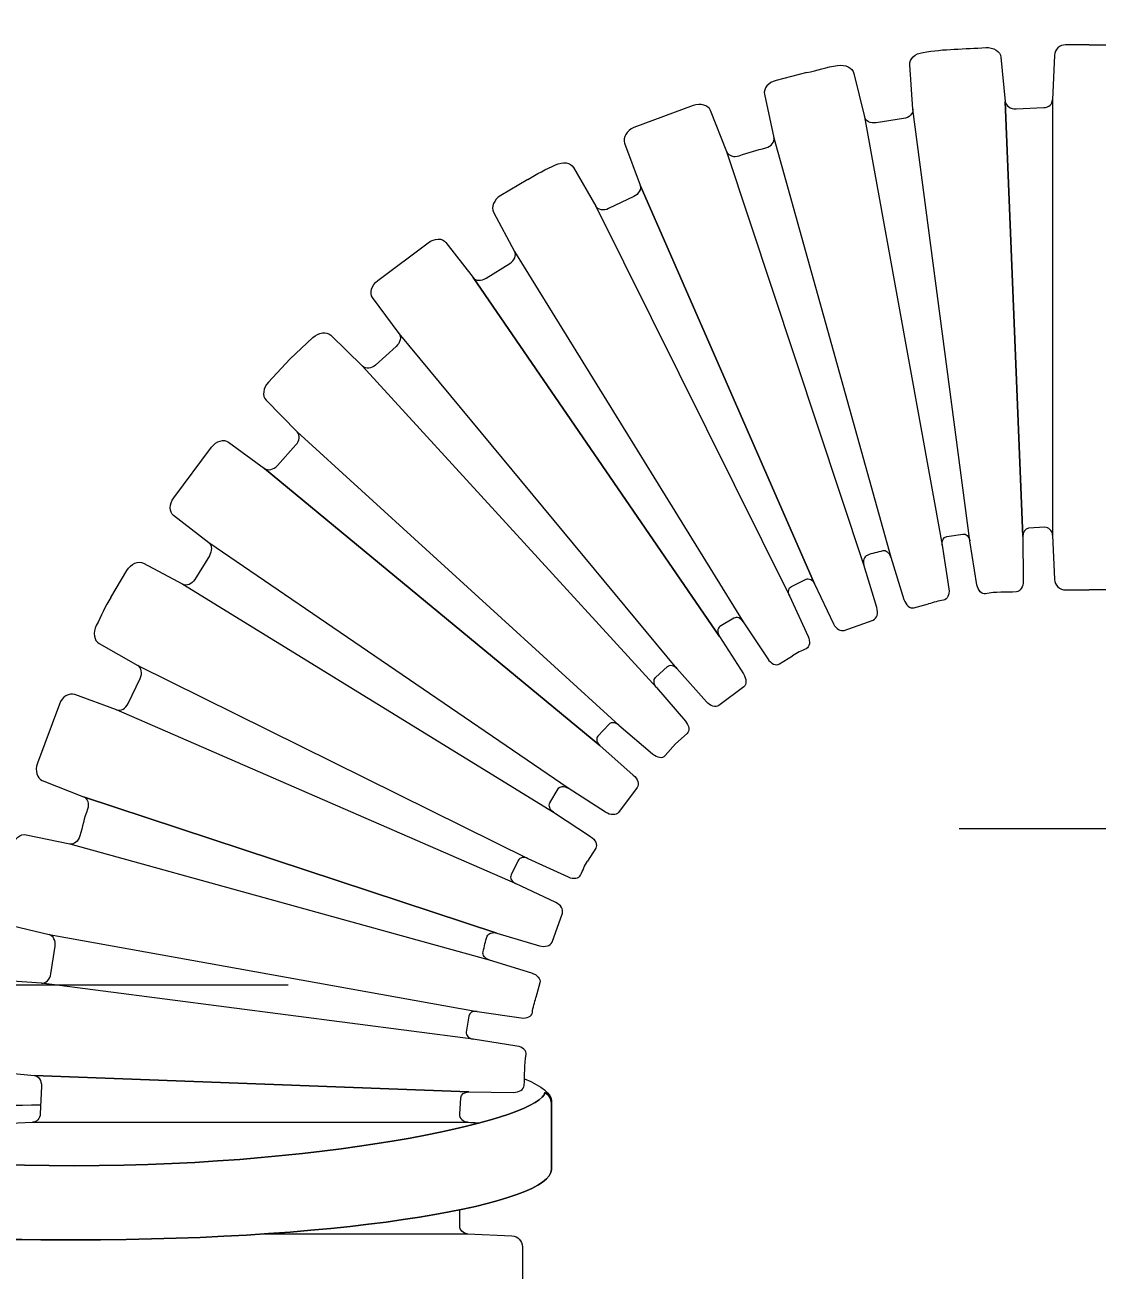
# Model space of a CAD drawing. Header units: millimetres. Extents: x -352922 to 707789, y -273589 to 355472.
# Drawn here: x 520464 to 523595, y -158282 to -154647 of the extents above; entities that cross this region are included whole.
import ezdxf
from ezdxf import colors
from ezdxf.entities.mleader import LeaderData, LeaderLine
from ezdxf.math import Vec2, Vec3

# ---------------------------------------------------------------- set-up
doc = ezdxf.new("R2010")
doc.units = ezdxf.units.MM
doc.header["$LTSCALE"] = 0.5
doc.layers.get('0').update_dxf_attribs({"lineweight": 18})
doc.layers.get('Defpoints').update_dxf_attribs({"color": 4, "lineweight": 140})
doc.styles.add('BDG_T_R', font='GOST Common.ttf')
doc.styles.add('ISOCPEUR', font='isocpeui.ttf', dxfattribs={"height": 250})
doc.dimstyles.new('BDG_D_1-1', dxfattribs={"dimtxt": 2.5, "dimasz": 2, "dimexe": 1, "dimexo": 0.5, "dimgap": 0.5, "dimtad": 1, "dimdec": 4, "dimdsep": 46, "dimtxsty": 'BDG_T_R', "dimblk": 'ARCHTICK', "dimcen": 0, "dimclrd": 256, "dimclre": 256, "dimclrt": 256, "dimadec": 4, "dimazin": 2, "dimtfac": 1, "dimtdec": 4, "dimtofl": 0, "dimtmove": 1, "dimatfit": 3, "dimfxl": 1, "dimtolj": 1, "dimtzin": 0, "dimlwd": -1, "dimlwe": -1, "dimarcsym": 0})

# ---------------------------------------------------------------- blocks, each defined once
blk = doc.blocks.new('_ArchTick')
at = {"color": 0, "linetype": 'ByBlock', "const_width": 0.15}
blk.add_lwpolyline([(-0.5, -0.5), (0.5, 0.5)], dxfattribs=at)
blk = doc.blocks.new('*D1003')
at = {"transparency": 16777216}
for p, q in [((528780.7, -154647.3), (530707.2, -154647.3)), ((530706.2, -154647.3), (530706.2, -168836.2)), ((519236.7, -168836.2), (530707.2, -168836.2))]:
    blk.add_line(p, q, dxfattribs=at)
at = {"layer": 'Defpoints', "color": 0, "transparency": 16777216}
for p in [(528780.2, -154647.3), (519236.2, -168836.2), (530706.2, -168836.2)]:
    blk.add_point(p, dxfattribs=at)
at = {"transparency": 16777216, "xscale": 200, "yscale": 200, "zscale": 200}
for p, rotation in [((530706.2, -154647.3), 90), ((530706.2, -168836.2), 270)]:
    blk.add_blockref('_ArchTick', p, dxfattribs=dict(at, rotation=rotation))
at = {"transparency": 16777216, "insert": (530531.1, -162041.8), "char_height": 250, "attachment_point": 5, "rotation": 90, "style": 'ISOCPEUR'}
blk.add_mtext('\\A1;Не более 1000 мм', dxfattribs=at)
blk = doc.blocks.new('_Dot')
at = {"color": 0, "linetype": 'ByBlock', "lineweight": -2}
blk.add_line((-0.5, 0), (-1, 0), dxfattribs=at)
at = {"color": 0, "linetype": 'ByBlock', "const_width": 0.5}
blk.add_lwpolyline([(-0.25, 0, 1), (0.25, 0, 1)], format="xyb", close=True, dxfattribs=at)

msp = doc.modelspace()

# ---------------------------------------------------------------- linework, layer by layer
at = {"transparency": 33554687}
for points, knots in [([(523244.13361, -156281.18549), (523244.13361, -156281.18549), (523223.36829, -156153.23033), (523223.36829, -156153.23033), (523057.12952, -154893.60869), (523057.12952, -154893.60869), (523047.70934, -154763.92237), (523047.70934, -154763.92237), (523046.47987, -154746.90791), (523063.63429, -154730.82792), (523086.61092, -154727.54216), (523147.23384, -154717.06907), (523208.53285, -154718.07246), (523269.55195, -154713.46464), (523292.66639, -154712.26317), (523312.23238, -154724.74733), (523313.91617, -154741.70151), (523313.91617, -154741.70151), (523326.73408, -154870.91843), (523326.73408, -154870.91843), (523377.88083, -156140.43181), (523377.88083, -156140.43181), (523379.23518, -156270.23008), (523379.23518, -156270.23008), (523379.41389, -156287.26177), (523370.61598, -156301.17996), (523359.24717, -156301.71826), (523329.2533, -156304.56477), (523298.3185, -156300.96895), (523268.93399, -156307.84191), (523257.78049, -156309.76686), (523246.85954, -156297.97602), (523244.13576, -156281.18549)], [0, 0, 0, 0, 0.0833333333, 0.0833333333, 0.1666666667, 0.1666666667, 0.25, 0.25, 0.25, 0.3333333333, 0.3333333333, 0.3333333333, 0.4166666667, 0.4166666667, 0.4166666667, 0.5, 0.5, 0.5, 0.5833333333, 0.5833333333, 0.6666666667, 0.6666666667, 0.75, 0.75, 0.75, 0.8333333333, 0.8333333333, 0.8333333333, 0.9166666667, 0.9166666667, 0.9166666667, 1, 1, 1, 1]), ([(523571.22389, -154705.50647), (523571.22389, -154705.50647), (523502.66219, -154705.50647), (523502.66219, -154705.50647), (523485.39795, -154705.50647), (523471.1977, -154718.92081), (523470.44408, -154735.93528), (523470.44408, -154735.93528), (523464.70369, -154865.6259), (523464.70369, -154865.6259), (523464.70369, -156136.1685), (523464.70369, -156136.1685), (523470.44408, -156265.85912), (523470.44408, -156265.85912), (523471.1977, -156282.87789), (523485.39795, -156296.28792), (523502.66003, -156296.28792), (523502.66003, -156296.28792), (523502.66219, -156296.28792), (523502.66219, -156296.28792), (523571.22389, -156296.28792), (523571.22389, -156296.28792)], [0, 0, 0, 0, 0.125, 0.125, 0.125, 0.25, 0.25, 0.25, 0.375, 0.375, 0.5, 0.5, 0.625, 0.625, 0.625, 0.75, 0.75, 0.75, 0.875, 0.875, 1, 1, 1, 1]), ([(523571.22389, -154705.50647), (523571.22389, -154705.50647), (523639.7856, -154705.50647), (523639.7856, -154705.50647), (523657.04983, -154705.50647), (523671.25009, -154718.92081), (523672.0037, -154735.93528), (523672.0037, -154735.93528), (523677.74409, -154865.6259), (523677.74409, -154865.6259), (523677.74409, -156136.1685), (523677.74409, -156136.1685), (523672.0037, -156265.85912), (523672.0037, -156265.85912), (523671.25009, -156282.87789), (523657.04768, -156296.28792), (523639.78775, -156296.28792), (523639.78775, -156296.28792), (523639.7856, -156296.28792), (523639.7856, -156296.28792), (523571.22389, -156296.28792), (523571.22389, -156296.28792)], [0, 0, 0, 0, 0.125, 0.125, 0.125, 0.25, 0.25, 0.25, 0.375, 0.375, 0.5, 0.5, 0.625, 0.625, 0.625, 0.75, 0.75, 0.75, 0.875, 0.875, 1, 1, 1, 1]), ([(522746.81039, -154786.66431), (522776.73104, -154779.79996), (522806.20814, -154770.54987), (522836.54005, -154765.9722), (522859.44133, -154762.20413), (522880.70833, -154772.38008), (522884.73909, -154788.9596), (522884.73909, -154788.9596), (522915.45643, -154915.35585), (522915.45643, -154915.35585), (523142.57435, -156165.43459), (523142.57435, -156165.43459), (523161.9444, -156293.56199), (523161.9444, -156293.56199), (523164.48731, -156310.37406), (523157.67463, -156324.83054), (523146.44577, -156326.27317), (523146.44577, -156326.27317), (523146.44362, -156326.27317), (523146.44362, -156326.27317), (523131.43377, -156327.81055), (523117.41869, -156333.75334), (523102.83086, -156337.09508)], [0, 0, 0, 0, 0.125, 0.125, 0.125, 0.25, 0.25, 0.25, 0.375, 0.375, 0.5, 0.5, 0.625, 0.625, 0.625, 0.75, 0.75, 0.75, 0.875, 0.875, 0.875, 1, 1, 1, 1]), ([(522746.81039, -154786.66431), (522746.81039, -154786.66431), (522657.44892, -154809.36749), (522657.44892, -154809.36749), (522634.92876, -154815.18109), (522620.01796, -154832.96209), (522623.61593, -154849.6019), (522623.61593, -154849.6019), (522651.05181, -154976.46754), (522651.05181, -154976.46754), (522992.26268, -156200.33771), (522992.26268, -156200.33771), (523030.81545, -156324.34392), (523030.81545, -156324.34392), (523035.87328, -156340.61769), (523048.46941, -156351.31902), (523059.38606, -156348.5371), (523059.38606, -156348.5371), (523059.38821, -156348.5371), (523059.38821, -156348.5371), (523102.83086, -156337.09508), (523102.83086, -156337.09508)], [0, 0, 0, 0, 0.125, 0.125, 0.125, 0.25, 0.25, 0.25, 0.375, 0.375, 0.5, 0.5, 0.625, 0.625, 0.625, 0.75, 0.75, 0.75, 0.875, 0.875, 1, 1, 1, 1]), ([(522825.42962, -156395.42916), (522825.42962, -156395.42916), (522769.95497, -156278.36912), (522769.95497, -156278.36912), (522260.13898, -155114.59434), (522260.13898, -155114.59434), (522215.00607, -154992.55183), (522215.00607, -154992.55183), (522209.23769, -154976.87664), (522220.68402, -154955.36633), (522242.39243, -154947.08518), (522242.39243, -154947.08518), (522415.28454, -154883.0064), (522415.28454, -154883.0064), (522437.15444, -154875.08699), (522459.40115, -154881.37429), (522465.70998, -154897.18297), (522465.70998, -154897.18297), (522513.77552, -155017.69241), (522513.77552, -155017.69241), (522914.18389, -156223.49306), (522914.18389, -156223.49306), (522951.47275, -156347.94713), (522951.47275, -156347.94713), (522956.36478, -156364.27258), (522951.94214, -156380.32242), (522941.38723, -156384.27136), (522941.38723, -156384.27136), (522941.38723, -156384.27566), (522941.38723, -156384.27566), (522856.73908, -156414.4547), (522856.73908, -156414.4547), (522846.05928, -156418.11511), (522832.84519, -156411.13018), (522825.42962, -156395.42916)], [0, 0, 0, 0, 0.0769230769, 0.0769230769, 0.1538461538, 0.1538461538, 0.2307692308, 0.2307692308, 0.2307692308, 0.3076923077, 0.3076923077, 0.3076923077, 0.3846153846, 0.3846153846, 0.3846153846, 0.4615384615, 0.4615384615, 0.4615384615, 0.5384615385, 0.5384615385, 0.6153846154, 0.6153846154, 0.6923076923, 0.6923076923, 0.6923076923, 0.7692307692, 0.7692307692, 0.7692307692, 0.8461538462, 0.8461538462, 0.9230769231, 0.9230769231, 0.9230769231, 1, 1, 1, 1]), ([(523142.57435, -156165.43459), (523142.57435, -156165.43459), (522915.45643, -154915.35585), (522915.45643, -154915.35585), (522918.46873, -154927.79695), (522933.55825, -154935.58287), (522949.70498, -154933.05503), (522949.70498, -154933.05503), (523029.9068, -154920.74742), (523029.9068, -154920.74742), (523046.06861, -154918.31433), (523058.06615, -154906.36846), (523057.12737, -154893.60869), (523057.12737, -154893.60869), (523223.36614, -156153.23033), (523223.36614, -156153.23033), (523223.36829, -156153.23033), (523223.36829, -156153.23033), (523221.31416, -156140.63851), (523212.2514, -156131.9095), (523202.81399, -156133.38228), (523202.81399, -156133.38228), (523156.10281, -156140.44472), (523156.10281, -156140.44472), (523146.65032, -156141.82707), (523140.67739, -156152.82554), (523142.57435, -156165.43459)], [0, 0, 0, 0, 0.1111111111, 0.1111111111, 0.1111111111, 0.2222222222, 0.2222222222, 0.2222222222, 0.3333333333, 0.3333333333, 0.3333333333, 0.4444444444, 0.4444444444, 0.4444444444, 0.5555555556, 0.5555555556, 0.6666666667, 0.6666666667, 0.6666666667, 0.7777777778, 0.7777777778, 0.7777777778, 0.8888888889, 0.8888888889, 0.8888888889, 1, 1, 1, 1]), ([(523464.70369, -156136.1685), (523464.70369, -156136.1685), (523464.70369, -154865.6259), (523464.70369, -154865.6259), (523463.40317, -154878.53209), (523455.13709, -154888.12237), (523438.88486, -154888.77263), (523438.88486, -154888.77263), (523358.07368, -154892.28232), (523358.07368, -154892.28232), (523341.79345, -154893.03594), (523327.98077, -154883.63513), (523326.73193, -154870.91843), (523326.73193, -154870.91843), (523377.87867, -156140.43181), (523377.87867, -156140.43181), (523377.87652, -156140.43611), (523377.87652, -156140.43611), (523377.75379, -156127.65911), (523385.22103, -156117.18602), (523394.80271, -156116.63481), (523394.80271, -156116.63481), (523442.20937, -156113.66772), (523442.20937, -156113.66772), (523442.20722, -156113.66772), (523442.20722, -156113.66772), (523451.81904, -156113.03038), (523464.88456, -156123.55084), (523464.70369, -156136.1685)], [0, 0, 0, 0, 0.1, 0.1, 0.1, 0.2, 0.2, 0.2, 0.3, 0.3, 0.3, 0.4, 0.4, 0.4, 0.5, 0.5, 0.6, 0.6, 0.6, 0.7, 0.7, 0.7, 0.8, 0.8, 0.9, 0.9, 0.9, 1, 1, 1, 1]), ([(522992.26268, -156200.33771), (522992.26268, -156200.33771), (522651.05181, -154976.46754), (522651.05181, -154976.46754), (522653.76267, -154988.9517), (522643.42523, -155002.04737), (522627.61009, -155006.22455), (522601.54148, -155013.4894), (522574.95611, -155019.04031), (522549.74877, -155029.05692), (522549.74877, -155029.05692), (522549.74877, -155029.06123), (522549.74877, -155029.06123), (522534.34274, -155034.55185), (522518.49099, -155029.55646), (522513.77121, -155017.69241), (522513.77121, -155017.69241), (522914.18389, -156223.49306), (522914.18389, -156223.49306), (522914.18174, -156223.49736), (522914.18174, -156223.49736), (522910.52133, -156211.24574), (522914.67913, -156198.92953), (522923.589, -156195.51888), (522937.9895, -156188.96459), (522953.7379, -156186.72097), (522968.89847, -156182.62131), (522968.89847, -156182.62131), (522968.89632, -156182.62131), (522968.89632, -156182.62131), (522978.15932, -156180.34754), (522988.46015, -156188.13776), (522992.26268, -156200.33771)], [0, 0, 0, 0, 0.0909090909, 0.0909090909, 0.0909090909, 0.1818181818, 0.1818181818, 0.1818181818, 0.2727272727, 0.2727272727, 0.2727272727, 0.3636363636, 0.3636363636, 0.3636363636, 0.4545454545, 0.4545454545, 0.4545454545, 0.5454545455, 0.5454545455, 0.6363636364, 0.6363636364, 0.6363636364, 0.7272727273, 0.7272727273, 0.7272727273, 0.8181818182, 0.8181818182, 0.8181818182, 0.9090909091, 0.9090909091, 0.9090909091, 1, 1, 1, 1]), ([(521932.23048, -155098.3464), (521958.10961, -155081.82717), (521986.20221, -155069.26118), (522013.6467, -155055.51956), (522034.50245, -155045.27901), (522057.67933, -155048.93082), (522066.15857, -155063.72319), (522066.15857, -155063.72319), (522130.77995, -155176.50701), (522130.77995, -155176.50701), (522696.56798, -156314.12491), (522696.56798, -156314.12491), (522750.84976, -156431.88688), (522750.84976, -156431.88688), (522757.9725, -156447.33814), (522755.56093, -156463.31477), (522745.30962, -156468.05608), (522731.807, -156474.57592), (522717.55722, -156479.70911), (522705.30991, -156488.64914)], [0, 0, 0, 0, 0.1428571429, 0.1428571429, 0.1428571429, 0.2857142857, 0.2857142857, 0.2857142857, 0.4285714286, 0.4285714286, 0.5714285714, 0.5714285714, 0.7142857143, 0.7142857143, 0.7142857143, 0.8571428571, 0.8571428571, 0.8571428571, 1, 1, 1, 1]), ([(521932.23048, -155098.3464), (521932.23048, -155098.3464), (521853.29904, -155145.64756), (521853.29904, -155145.64756), (521833.42945, -155157.65372), (521824.16645, -155179.01331), (521832.2495, -155194.0124), (521832.2495, -155194.0124), (521893.89087, -155308.32067), (521893.89087, -155308.32067), (522561.57622, -156389.28397), (522561.57622, -156389.28397), (522633.02535, -156497.63653), (522633.02535, -156497.63653), (522642.39816, -156511.85186), (522657.40801, -156518.46213), (522667.04566, -156512.54518), (522667.04566, -156512.54518), (522667.04782, -156512.54087), (522667.04782, -156512.54087), (522705.30991, -156488.64914), (522705.30991, -156488.64914)], [0, 0, 0, 0, 0.125, 0.125, 0.125, 0.25, 0.25, 0.25, 0.375, 0.375, 0.5, 0.5, 0.625, 0.625, 0.625, 0.75, 0.75, 0.75, 0.875, 0.875, 1, 1, 1, 1]), ([(522696.56798, -156314.12491), (522696.56798, -156314.12491), (522130.77995, -155176.50701), (522130.77995, -155176.50701), (522137.13184, -155187.61313), (522153.72859, -155190.73956), (522168.45853, -155183.63405), (522168.45853, -155183.63405), (522241.68403, -155148.5802), (522241.68403, -155148.5802), (522256.45057, -155141.56513), (522264.58961, -155126.60049), (522260.13682, -155114.59434), (522260.13682, -155114.59434), (522769.95497, -156278.36912), (522769.95497, -156278.36912), (522764.48804, -156266.85389), (522753.43143, -156261.13934), (522744.87037, -156265.35958), (522744.87037, -156265.35958), (522702.43325, -156286.02154), (522702.43325, -156286.02154), (522702.43541, -156286.02154), (522702.43541, -156286.02154), (522693.83559, -156290.15565), (522691.23454, -156302.53216), (522696.56798, -156314.12491)], [0, 0, 0, 0, 0.1111111111, 0.1111111111, 0.1111111111, 0.2222222222, 0.2222222222, 0.2222222222, 0.3333333333, 0.3333333333, 0.3333333333, 0.4444444444, 0.4444444444, 0.4444444444, 0.5555555556, 0.5555555556, 0.5555555556, 0.6666666667, 0.6666666667, 0.6666666667, 0.7777777778, 0.7777777778, 0.8888888889, 0.8888888889, 0.8888888889, 1, 1, 1, 1]), ([(522453.81578, -156622.58584), (522453.81578, -156622.58584), (522368.1621, -156525.4729), (522368.1621, -156525.4729), (521556.50406, -155547.97873), (521556.50406, -155547.97873), (521479.34469, -155443.14448), (521479.34469, -155443.14448), (521469.1106, -155429.25213), (521475.78763, -155407.45329), (521494.19305, -155393.36716), (521494.19305, -155393.36716), (521494.1909, -155393.36716), (521494.1909, -155393.36716), (521641.30509, -155283.05089), (521641.30509, -155283.05089), (521659.96028, -155269.27912), (521682.94553, -155269.0638), (521693.38416, -155282.49968), (521693.38416, -155282.49968), (521772.93788, -155384.91375), (521772.93788, -155384.91375), (521772.93573, -155384.91375), (521772.93573, -155384.91375), (522492.09725, -156432.33475), (522492.09725, -156432.33475), (522562.45687, -156541.62179), (522562.45687, -156541.62179), (522571.68973, -156555.95769), (522571.92873, -156572.75253), (522562.93488, -156579.65564), (522562.93488, -156579.65564), (522562.93272, -156579.65995), (522562.93272, -156579.65995), (522490.41346, -156633.58), (522490.41346, -156633.58), (522481.2409, -156640.25487), (522464.94129, -156635.18627), (522453.81794, -156622.58584)], [0, 0, 0, 0, 0.0666666667, 0.0666666667, 0.1333333333, 0.1333333333, 0.2, 0.2, 0.2, 0.2666666667, 0.2666666667, 0.2666666667, 0.3333333333, 0.3333333333, 0.4, 0.4, 0.4, 0.4666666667, 0.4666666667, 0.4666666667, 0.5333333333, 0.5333333333, 0.6, 0.6, 0.6666666667, 0.6666666667, 0.7333333333, 0.7333333333, 0.7333333333, 0.8, 0.8, 0.8, 0.8666666667, 0.8666666667, 0.9333333333, 0.9333333333, 0.9333333333, 1, 1, 1, 1]), ([(522561.57622, -156389.28397), (522561.57622, -156389.28397), (521893.89087, -155308.32067), (521893.89087, -155308.32067), (521899.96501, -155319.5646), (521893.75953, -155335.12782), (521879.82843, -155343.65873), (521879.82843, -155343.65873), (521810.80163, -155386.21858), (521810.80163, -155386.21858), (521796.91574, -155394.8141), (521780.91327, -155395.23181), (521772.93357, -155384.91375), (521772.93357, -155384.91375), (522492.0951, -156432.33475), (522492.0951, -156432.33475), (522485.3341, -156421.80998), (522485.37071, -156407.95639), (522493.63678, -156403.13756), (522493.63678, -156403.13756), (522534.33413, -156379.03912), (522534.33413, -156379.03912), (522534.33197, -156379.03912), (522534.33197, -156379.03912), (522542.53345, -156374.12986), (522554.53746, -156378.62571), (522561.57622, -156389.28397)], [0, 0, 0, 0, 0.1111111111, 0.1111111111, 0.1111111111, 0.2222222222, 0.2222222222, 0.2222222222, 0.3333333333, 0.3333333333, 0.3333333333, 0.4444444444, 0.4444444444, 0.4444444444, 0.5555555556, 0.5555555556, 0.5555555556, 0.6666666667, 0.6666666667, 0.6666666667, 0.7777777778, 0.7777777778, 0.8888888889, 0.8888888889, 0.8888888889, 1, 1, 1, 1]), ([(521237.30951, -155622.51768), (521237.30951, -155622.51768), (521304.55131, -155559.94613), (521304.55131, -155559.94613), (521321.62391, -155544.27095), (521344.78141, -155541.32109), (521357.00935, -155553.19805), (521357.00935, -155553.19805), (521450.19487, -155643.74378), (521450.19487, -155643.74378), (522307.93322, -156581.06382), (522307.93322, -156581.06382), (522392.62658, -156679.33087), (522392.62658, -156679.33087), (522403.73917, -156692.21983), (522405.87943, -156708.37302), (522397.40019, -156715.91778), (522397.40019, -156715.91778), (522363.55859, -156745.97193), (522363.55859, -156745.97193)], [0, 0, 0, 0, 0.1428571429, 0.1428571429, 0.1428571429, 0.2857142857, 0.2857142857, 0.2857142857, 0.4285714286, 0.4285714286, 0.5714285714, 0.5714285714, 0.7142857143, 0.7142857143, 0.7142857143, 0.8571428571, 0.8571428571, 0.8571428571, 1, 1, 1, 1]), ([(522307.93322, -156581.06382), (522307.93322, -156581.06382), (521450.19487, -155643.74378), (521450.19487, -155643.74378), (521459.35667, -155652.66227), (521476.08477, -155651.03446), (521488.17705, -155640.07475), (521488.17705, -155640.07475), (521548.35641, -155585.85325), (521548.35641, -155585.85325), (521560.50468, -155574.96675), (521564.1048, -155558.28818), (521556.50191, -155547.97873), (521556.50191, -155547.97873), (522368.1621, -156525.4729), (522368.1621, -156525.4729), (522359.72592, -156515.92137), (522347.55827, -156513.5744), (522340.54535, -156520.10286), (522340.54535, -156520.10286), (522305.71544, -156552.22407), (522305.71544, -156552.22407), (522305.71759, -156552.22407), (522305.71759, -156552.22407), (522298.64653, -156558.68362), (522299.60685, -156571.38741), (522307.93322, -156581.06382)], [0, 0, 0, 0, 0.1111111111, 0.1111111111, 0.1111111111, 0.2222222222, 0.2222222222, 0.2222222222, 0.3333333333, 0.3333333333, 0.3333333333, 0.4444444444, 0.4444444444, 0.4444444444, 0.5555555556, 0.5555555556, 0.5555555556, 0.6666666667, 0.6666666667, 0.6666666667, 0.7777777778, 0.7777777778, 0.8888888889, 0.8888888889, 0.8888888889, 1, 1, 1, 1]), ([(521237.30951, -155622.51768), (521237.30951, -155622.51768), (521174.97696, -155689.99849), (521174.97696, -155689.99849), (521159.31254, -155707.07755), (521156.39067, -155730.21998), (521168.29778, -155742.41562), (521168.29778, -155742.41562), (521259.06528, -155835.3686), (521259.06528, -155835.3686), (522198.51698, -156690.77289), (522198.51698, -156690.77289), (522297.00365, -156775.22941), (522297.00365, -156775.22941), (522309.92491, -156786.30969), (522326.10609, -156788.43273), (522333.66377, -156779.96641), (522333.66377, -156779.96641), (522363.55859, -156745.97193), (522363.55859, -156745.97193)], [0, 0, 0, 0, 0.1428571429, 0.1428571429, 0.1428571429, 0.2857142857, 0.2857142857, 0.2857142857, 0.4285714286, 0.4285714286, 0.5714285714, 0.5714285714, 0.7142857143, 0.7142857143, 0.7142857143, 0.8571428571, 0.8571428571, 0.8571428571, 1, 1, 1, 1]), ([(522198.51698, -156690.77289), (522198.51698, -156690.77289), (521259.06528, -155835.3686), (521259.06528, -155835.3686), (521268.00315, -155844.50672), (521266.39903, -155861.22404), (521255.44793, -155873.32063), (521255.44793, -155873.32063), (521201.25658, -155933.52368), (521201.25658, -155933.52368), (521190.37654, -155945.68056), (521173.6872, -155949.30221), (521163.35838, -155941.723), (521163.35838, -155941.723), (522142.86577, -156750.9501), (522142.86577, -156750.9501), (522142.86577, -156750.9544), (522142.86577, -156750.9544), (522133.29487, -156742.53976), (522130.93498, -156730.39579), (522137.47204, -156723.38933), (522137.47204, -156723.38933), (522169.62986, -156688.58525), (522169.62986, -156688.58525), (522169.6277, -156688.58525), (522169.6277, -156688.58525), (522176.09372, -156681.52281), (522188.81904, -156682.4659), (522198.51698, -156690.77289)], [0, 0, 0, 0, 0.1, 0.1, 0.1, 0.2, 0.2, 0.2, 0.3, 0.3, 0.3, 0.4, 0.4, 0.4, 0.5, 0.5, 0.6, 0.6, 0.6, 0.7, 0.7, 0.7, 0.8, 0.8, 0.9, 0.9, 0.9, 1, 1, 1, 1]), ([(522159.5185, -156945.24487), (522159.5185, -156945.24487), (522050.04629, -156875.14579), (522050.04629, -156875.14579), (521000.836, -156158.59607), (521000.836, -156158.59607), (520898.23675, -156079.3072), (520898.23675, -156079.3072), (520884.7815, -156068.90301), (520884.96667, -156045.93714), (520898.72337, -156027.27764), (520898.72337, -156027.27764), (521008.94704, -155880.09455), (521008.94704, -155880.09455), (521022.9815, -155861.64176), (521044.92891, -155855.04871), (521058.65547, -155865.08685), (521058.65547, -155865.08685), (521163.36053, -155941.723), (521163.36053, -155941.723), (521163.36053, -155941.7187), (521163.36053, -155941.7187), (522142.86577, -156750.9501), (522142.86577, -156750.9501), (522240.517, -156836.62531), (522240.517, -156836.62531), (522253.34137, -156847.87355), (522258.27862, -156864.02674), (522251.6382, -156873.22084), (522251.6382, -156873.22084), (522251.6382, -156873.22515), (522251.6382, -156873.22515), (522197.62341, -156945.6712), (522197.62341, -156945.6712), (522190.70523, -156954.65859), (522173.88024, -156954.44327), (522159.52066, -156945.24487)], [0, 0, 0, 0, 0.0714285714, 0.0714285714, 0.1428571429, 0.1428571429, 0.2142857143, 0.2142857143, 0.2142857143, 0.2857142857, 0.2857142857, 0.2857142857, 0.3571428571, 0.3571428571, 0.3571428571, 0.4285714286, 0.4285714286, 0.4285714286, 0.5, 0.5, 0.5714285714, 0.5714285714, 0.6428571429, 0.6428571429, 0.7142857143, 0.7142857143, 0.7142857143, 0.7857142857, 0.7857142857, 0.7857142857, 0.8571428571, 0.8571428571, 0.9285714286, 0.9285714286, 0.9285714286, 1, 1, 1, 1]), ([(522007.39816, -156944.89605), (522007.39816, -156944.89605), (520924.76614, -156279.91941), (520924.76614, -156279.91941), (520936.02729, -156285.96556), (520951.59482, -156279.73424), (520960.12143, -156265.79883), (520960.12143, -156265.79883), (521002.64683, -156196.7462), (521002.64683, -156196.7462), (521010.8806, -156182.61269), (521011.03348, -156166.4552), (521000.836, -156158.60038), (521000.836, -156158.60038), (522050.04413, -156875.15009), (522050.04413, -156875.15009), (522050.04629, -156875.15009), (522050.04629, -156875.15009), (522039.36218, -156868.32019), (522025.73899, -156868.53982), (522021.26897, -156877.03628), (522021.26897, -156877.03628), (521997.13608, -156917.70994), (521997.13608, -156917.70994), (521992.21821, -156925.90496), (521996.72267, -156937.88528), (522007.39816, -156944.89605)], [0, 0, 0, 0, 0.1111111111, 0.1111111111, 0.1111111111, 0.2222222222, 0.2222222222, 0.2222222222, 0.3333333333, 0.3333333333, 0.3333333333, 0.4444444444, 0.4444444444, 0.4444444444, 0.5555555556, 0.5555555556, 0.6666666667, 0.6666666667, 0.6666666667, 0.7777777778, 0.7777777778, 0.7777777778, 0.8888888889, 0.8888888889, 0.8888888889, 1, 1, 1, 1]), ([(520714.66053, -156318.64229), (520714.66053, -156318.64229), (520761.91001, -156239.68501), (520761.91001, -156239.68501), (520773.90325, -156219.80681), (520795.2693, -156210.50935), (520810.28992, -156218.55796), (520810.28992, -156218.55796), (520924.76614, -156279.91941), (520924.76614, -156279.91941), (522007.39816, -156944.89605), (522007.39816, -156944.89605), (522115.91436, -157016.06311), (522115.91436, -157016.06311), (522130.15337, -157025.39932), (522136.77226, -157040.37257), (522130.84024, -157050.00592), (522130.84024, -157050.00592), (522130.83808, -157050.00592), (522130.83808, -157050.00592), (522106.89036, -157088.24217), (522106.89036, -157088.24217)], [0, 0, 0, 0, 0.125, 0.125, 0.125, 0.25, 0.25, 0.25, 0.375, 0.375, 0.5, 0.5, 0.625, 0.625, 0.625, 0.75, 0.75, 0.75, 0.875, 0.875, 1, 1, 1, 1]), ([(520714.66053, -156318.64229), (520698.06163, -156344.47189), (520686.53778, -156373.15231), (520672.37844, -156400.36426), (520662.15081, -156421.22862), (520665.8263, -156444.37966), (520680.64021, -156452.82014), (520680.64021, -156452.82014), (520793.57475, -156517.153), (520793.57475, -156517.153), (520793.57259, -156517.153), (520793.57259, -156517.153), (521932.60729, -157080.07729), (521932.60729, -157080.07729), (522050.52214, -157134.07055), (522050.52214, -157134.07055), (522065.99277, -157141.15453), (522081.99309, -157138.71712), (522086.74947, -157128.47658), (522093.72794, -157115.21296), (522097.83191, -157100.42919), (522106.89036, -157088.24217)], [0, 0, 0, 0, 0.125, 0.125, 0.125, 0.25, 0.25, 0.25, 0.375, 0.375, 0.5, 0.5, 0.625, 0.625, 0.75, 0.75, 0.75, 0.875, 0.875, 0.875, 1, 1, 1, 1]), ([(521932.60729, -157080.07729), (521932.60729, -157080.07729), (520793.57259, -156517.153), (520793.57259, -156517.153), (520804.69164, -156523.47475), (520807.83529, -156540.05427), (520800.74055, -156554.78636), (520800.74055, -156554.78636), (520765.72546, -156628.02909), (520765.72546, -156628.02909), (520758.71684, -156642.79994), (520743.75005, -156650.96481), (520731.73098, -156646.54217), (520731.73098, -156646.54217), (521896.7826, -157153.43199), (521896.7826, -157153.43199), (521896.7826, -157153.43629), (521896.7826, -157153.43629), (521885.25445, -157147.99735), (521879.53559, -157136.96443), (521883.76445, -157128.40768), (521883.76445, -157128.40768), (521904.46732, -157085.98994), (521904.46732, -157085.98994), (521904.46516, -157085.98994), (521904.46516, -157085.98994), (521908.60789, -157077.39442), (521920.99947, -157074.77615), (521932.60729, -157080.07729)], [0, 0, 0, 0, 0.1, 0.1, 0.1, 0.2, 0.2, 0.2, 0.3, 0.3, 0.3, 0.4, 0.4, 0.4, 0.5, 0.5, 0.6, 0.6, 0.6, 0.7, 0.7, 0.7, 0.8, 0.8, 0.9, 0.9, 0.9, 1, 1, 1, 1]), ([(521966.858, -157334.80335), (521966.858, -157334.80335), (521842.29626, -157297.82455), (521842.29626, -157297.82455), (520635.49223, -156900.45432), (520635.49223, -156900.45432), (520514.87729, -156852.69668), (520514.87729, -156852.69668), (520499.05569, -156846.42661), (520492.74686, -156824.20574), (520500.64689, -156802.338), (520500.64689, -156802.338), (520564.61801, -156629.39851), (520564.61801, -156629.39851), (520572.24459, -156607.40158), (520593.86471, -156595.96817), (520609.56574, -156601.70425), (520609.56574, -156601.70425), (520731.73528, -156646.53786), (520731.73528, -156646.53786), (520731.73313, -156646.53786), (520731.73313, -156646.53786), (521896.78476, -157153.43199), (521896.78476, -157153.43199), (522013.96968, -157208.60519), (522013.96968, -157208.60519), (522029.67501, -157215.9777), (522036.55659, -157229.11643), (522033.52705, -157240.0503), (522033.52705, -157240.0503), (522033.5249, -157240.0503), (522033.5249, -157240.0503), (522003.23605, -157324.65323), (522003.23605, -157324.65323), (521999.27204, -157335.20384), (521983.20067, -157339.65662), (521966.858, -157334.80335)], [0, 0, 0, 0, 0.0714285714, 0.0714285714, 0.1428571429, 0.1428571429, 0.2142857143, 0.2142857143, 0.2142857143, 0.2857142857, 0.2857142857, 0.2857142857, 0.3571428571, 0.3571428571, 0.3571428571, 0.4285714286, 0.4285714286, 0.4285714286, 0.5, 0.5, 0.5714285714, 0.5714285714, 0.6428571429, 0.6428571429, 0.7142857143, 0.7142857143, 0.7142857143, 0.7857142857, 0.7857142857, 0.7857142857, 0.8571428571, 0.8571428571, 0.9285714286, 0.9285714286, 0.9285714286, 1, 1, 1, 1]), ([(521819.61892, -157376.05406), (521819.61892, -157376.05406), (520594.89178, -157037.93086), (520594.89178, -157037.93086), (520607.38241, -157040.60942), (520620.47808, -157030.24829), (520624.64664, -157014.42669), (520632.13757, -156988.42914), (520637.18464, -156961.68228), (520646.88904, -156936.38236), (520646.88904, -156936.38236), (520646.89119, -156936.38236), (520646.89119, -156936.38236), (520652.3732, -156920.97417), (520647.36489, -156905.14396), (520635.49008, -156900.45432), (520635.49008, -156900.45432), (521842.29626, -157297.82455), (521842.29626, -157297.82455), (521842.29842, -157297.82455), (521842.29842, -157297.82455), (521830.03603, -157294.19428), (521817.70689, -157298.37577), (521814.28764, -157307.28134), (521808.01756, -157321.77658), (521806.25195, -157337.67139), (521801.90037, -157352.74799), (521799.61799, -157362.00668), (521807.41037, -157372.28168), (521819.61892, -157376.05406)], [0, 0, 0, 0, 0.1, 0.1, 0.1, 0.2, 0.2, 0.2, 0.3, 0.3, 0.3, 0.4, 0.4, 0.4, 0.5, 0.5, 0.5, 0.6, 0.6, 0.7, 0.7, 0.7, 0.8, 0.8, 0.8, 0.9, 0.9, 0.9, 1, 1, 1, 1]), ([(520405.06702, -157134.1007), (520405.06702, -157134.1007), (520427.71422, -157044.72631), (520427.71422, -157044.72631), (520433.51275, -157022.20399), (520451.28944, -157007.25659), (520467.94432, -157010.80934), (520467.94432, -157010.80934), (520594.89178, -157037.93086), (520594.89178, -157037.93086), (521819.61892, -157376.05406), (521819.61892, -157376.05406), (521943.70696, -157414.29031), (521943.70696, -157414.29031), (521959.98934, -157419.30723), (521970.69067, -157431.8646), (521967.89153, -157442.78125), (521967.89153, -157442.78125), (521956.39137, -157486.21099), (521956.39137, -157486.21099)], [0, 0, 0, 0, 0.1428571429, 0.1428571429, 0.1428571429, 0.2857142857, 0.2857142857, 0.2857142857, 0.4285714286, 0.4285714286, 0.5714285714, 0.5714285714, 0.7142857143, 0.7142857143, 0.7142857143, 0.8571428571, 0.8571428571, 0.8571428571, 1, 1, 1, 1]), ([(520405.06702, -157134.1007), (520398.20052, -157164.02135), (520388.88153, -157193.48122), (520385.00795, -157223.94448), (520381.25711, -157246.85006), (520391.44598, -157268.08477), (520408.03626, -157272.07677), (520408.03626, -157272.07677), (520534.49495, -157302.47543), (520534.49495, -157302.47543), (521785.13998, -157526.45831), (521785.13998, -157526.45831), (521913.32983, -157545.50969), (521913.32983, -157545.50969), (521930.14835, -157548.01169), (521944.62421, -157541.16887), (521946.08192, -157529.94217), (521946.95611, -157514.78375), (521953.00656, -157500.78805), (521956.39137, -157486.21099)], [0, 0, 0, 0, 0.1428571429, 0.1428571429, 0.1428571429, 0.2857142857, 0.2857142857, 0.2857142857, 0.4285714286, 0.4285714286, 0.5714285714, 0.5714285714, 0.7142857143, 0.7142857143, 0.7142857143, 0.8571428571, 0.8571428571, 0.8571428571, 1, 1, 1, 1]), ([(521785.13998, -157526.45831), (521785.13998, -157526.45831), (520534.49495, -157302.47543), (520534.49495, -157302.47543), (520546.94036, -157305.45544), (520554.73704, -157320.52343), (520552.22212, -157336.67231), (520552.22212, -157336.67231), (520539.95328, -157416.87844), (520539.95328, -157416.87844), (520539.95543, -157416.87844), (520539.95543, -157416.87844), (520537.52879, -157433.04024), (520525.58938, -157445.06363), (520512.82315, -157444.15929), (520512.82315, -157444.15929), (521772.85821, -157607.23719), (521772.85821, -157607.23719), (521772.86036, -157607.2415), (521772.86036, -157607.2415), (521760.26423, -157605.2175), (521751.53953, -157596.17843), (521753.02092, -157586.74318), (521753.02092, -157586.74318), (521760.12212, -157540.0406), (521760.12212, -157540.0406), (521761.51308, -157530.58812), (521772.52447, -157524.59366), (521785.13998, -157526.45831)], [0, 0, 0, 0, 0.1, 0.1, 0.1, 0.2, 0.2, 0.2, 0.3, 0.3, 0.4, 0.4, 0.4, 0.5, 0.5, 0.5, 0.6, 0.6, 0.7, 0.7, 0.7, 0.8, 0.8, 0.8, 0.9, 0.9, 0.9, 1, 1, 1, 1]), ([(521890.31659, -157762.85215), (521890.31659, -157762.85215), (521760.50108, -157761.81863), (521760.50108, -157761.81863), (520490.86282, -157713.81122), (520490.86282, -157713.81122), (520361.62652, -157701.31414), (520361.62652, -157701.31414), (520344.6745, -157699.6691), (520332.17526, -157680.1311), (520333.36382, -157657.02313), (520333.36382, -157657.02313), (520333.36167, -157657.02313), (520333.36167, -157657.02313), (520337.66804, -157595.98895), (520337.47856, -157534.72224), (520346.7394, -157474.03688), (520350.01009, -157451.05379), (520366.08146, -157433.86707), (520383.10023, -157435.05993), (520383.10023, -157435.05993), (520512.8253, -157444.15498), (520512.8253, -157444.15498), (521772.86036, -157607.23719), (521772.86036, -157607.23719), (521900.85212, -157627.67953), (521900.85212, -157627.67953), (521917.64481, -157630.36239), (521929.42919, -157641.2489), (521927.49132, -157652.40239), (521921.73801, -157681.96131), (521924.45748, -157712.75616), (521921.8306, -157742.78878), (521921.27938, -157754.15759), (521907.34828, -157762.98996), (521890.31659, -157762.85215)], [0, 0, 0, 0, 0.0769230769, 0.0769230769, 0.1538461538, 0.1538461538, 0.2307692308, 0.2307692308, 0.2307692308, 0.3076923077, 0.3076923077, 0.3076923077, 0.3846153846, 0.3846153846, 0.3846153846, 0.4615384615, 0.4615384615, 0.4615384615, 0.5384615385, 0.5384615385, 0.5384615385, 0.6153846154, 0.6153846154, 0.6923076923, 0.6923076923, 0.7692307692, 0.7692307692, 0.7692307692, 0.8461538462, 0.8461538462, 0.8461538462, 0.9230769231, 0.9230769231, 0.9230769231, 1, 1, 1, 1]), ([(521756.47032, -157850.22408), (521756.47032, -157850.22408), (520485.92557, -157850.22408), (520485.92557, -157850.22408), (520498.70041, -157849.59105), (520508.71703, -157839.15241), (520508.77516, -157825.91032), (520508.77516, -157825.91032), (520512.24394, -157745.09699), (520512.24394, -157745.09699), (520512.2461, -157745.09699), (520512.2461, -157745.09699), (520512.98895, -157728.81892), (520503.58168, -157715.02992), (520490.86282, -157713.81122), (520490.86282, -157713.81122), (521760.50108, -157761.81863), (521760.50108, -157761.81863), (521747.72624, -157761.72388), (521737.24454, -157769.21697), (521736.68256, -157778.79864), (521736.68256, -157778.79864), (521733.67886, -157826.20746), (521733.67886, -157826.20746), (521733.62073, -157838.85527), (521743.72132, -157849.72454), (521756.47032, -157850.22408)], [0, 0, 0, 0, 0.1111111111, 0.1111111111, 0.1111111111, 0.2222222222, 0.2222222222, 0.2222222222, 0.3333333333, 0.3333333333, 0.4444444444, 0.4444444444, 0.4444444444, 0.5555555556, 0.5555555556, 0.5555555556, 0.6666666667, 0.6666666667, 0.6666666667, 0.7777777778, 0.7777777778, 0.7777777778, 0.8888888889, 0.8888888889, 0.8888888889, 1, 1, 1, 1]), ([(521922.91288, -157723.58038), (521974.32456, -157744.74751), (522001.61514, -157766.63093), (522001.61514, -157787.95073), (522001.61514, -157836.77854), (522001.61514, -157918.18384), (522001.61514, -157974.11501), (522001.61514, -157974.11501), (522001.61514, -157974.11502), (522001.61514, -157974.11502)], [0.72249951627, 0.72249951627, 0.72249951627, 0.72249951627, 0.75, 0.75, 0.75, 0.875, 0.875, 0.875, 0.87500001076, 0.87500001076, 0.87500001076, 0.87500001076]), ([(521981.85159, -157763.35256), (521979.53446, -157833.06851), (521394.96497, -157976.8476), (519820.54268, -157976.8476), (519235.9714, -157833.06851), (519233.65427, -157763.35256), (519222.0561, -157770.16628), (519213.89071, -157778.253), (519213.89071, -157801.90704), (519213.89071, -157857.83821), (519213.89071, -157939.24351), (519213.89071, -157988.07132), (519213.89071, -158084.97779), (519777.72582, -158193.52893), (520607.75382, -158193.52893), (521437.78003, -158193.52893), (522001.61514, -158084.97779), (522001.61514, -157988.07132), (522001.61514, -157939.24351), (522001.61514, -157857.83821), (522001.61514, -157801.90704), (522001.61514, -157778.253), (521993.44976, -157770.16628), (521981.85159, -157763.35256)], [0, 0, 0, 0, 0.125, 0.125, 0.25, 0.25, 0.25, 0.375, 0.375, 0.375, 0.5, 0.5, 0.5, 0.625, 0.625, 0.625, 0.75, 0.75, 0.75, 0.875, 0.875, 0.875, 1, 1, 1, 1]), ([(520305.0076, -158188.52282), (520401.22328, -158191.77816), (520502.34191, -158193.52893), (520607.75382, -158193.52893), (521437.78003, -158193.52893), (522001.61514, -158084.97779), (522001.61514, -157988.07132), (522001.61514, -157939.24351), (522001.61514, -157857.83821), (522001.61514, -157801.90704), (522001.61514, -157778.253), (521993.44976, -157770.16628), (521981.85159, -157763.35256), (521979.53446, -157833.06851), (521394.96497, -157976.8476), (519820.54268, -157976.8476), (519235.9714, -157833.06851), (519233.65427, -157763.35256), (519222.0561, -157770.16628), (519213.89071, -157778.253), (519213.89071, -157801.90704), (519213.89071, -157857.83821), (519213.89071, -157939.24351), (519213.89071, -157988.07132), (519213.89071, -158059.88525), (519523.53563, -158138.09416), (520021.69251, -158173.78135)], [0.60912524683, 0.60912524683, 0.60912524683, 0.60912524683, 0.625, 0.625, 0.625, 0.75, 0.75, 0.75, 0.875, 0.875, 0.875, 1, 1, 1, 1.125, 1.125, 1.25, 1.25, 1.25, 1.375, 1.375, 1.375, 1.5, 1.5, 1.5, 1.59263304295, 1.59263304295, 1.59263304295, 1.59263304295]), ([(520325.80614, -157956.74213), (520325.80614, -157956.74213), (520325.80614, -157888.18042), (520325.80614, -157888.18042), (520325.80614, -157870.91619), (520339.21833, -157856.71378), (520356.23279, -157855.96017), (520356.23279, -157855.96017), (520485.92557, -157850.22408), (520485.92557, -157850.22408), (521756.47032, -157850.22408), (521756.47032, -157850.22408), (521771.7105, -157850.89814), (521791.74219, -157851.78412)], [0, 0, 0, 0, 0.125, 0.125, 0.125, 0.25, 0.25, 0.25, 0.375, 0.375, 0.5, 0.5, 0.54284998909, 0.54284998909, 0.54284998909, 0.54284998909]), ([(521165.03525, -158175.7813), (521467.40649, -158175.7813), (521756.47032, -158175.7813), (521756.47032, -158175.7813), (521743.7084, -158175.21716), (521733.64872, -158164.56321), (521733.64872, -158151.61826), (521733.64872, -158151.61826), (521733.64872, -158124.69013), (521733.64872, -158105.71601)], [0.5653772631, 0.5653772631, 0.5653772631, 0.5653772631, 0.625, 0.625, 0.625, 0.75, 0.75, 0.75, 0.8309611909, 0.8309611909, 0.8309611909, 0.8309611909]), ([(521165.09917, -158175.77699), (521467.44722, -158175.77699), (521756.47032, -158175.77699), (521756.47032, -158175.77699), (521886.16094, -158181.51738), (521886.16094, -158181.51738), (521903.17756, -158182.271), (521916.58975, -158196.4734), (521916.58975, -158213.73333), (521916.58975, -158213.73333), (521916.58975, -158213.73764), (521916.58975, -158213.73764), (521916.58975, -158350.86105), (521916.58975, -158350.86105), (521916.58975, -158368.12098), (521903.17756, -158382.32339), (521886.16094, -158383.077), (521886.16094, -158383.077), (521756.47032, -158388.81739), (521756.47032, -158388.81739), (520485.92557, -158388.81739), (520485.92557, -158388.81739), (520356.23279, -158383.077), (520356.23279, -158383.077), (520339.21833, -158382.32339), (520325.80829, -158368.12098), (520325.80829, -158350.86105), (520325.80829, -158350.86105), (520325.80614, -158350.86105), (520325.80614, -158350.86105), (520325.80614, -158213.73764), (520325.80614, -158213.73764), (520325.80614, -158204.12042), (520329.96815, -158195.45335), (520336.5964, -158189.53194)], [0.60878940814, 0.60878940814, 0.60878940814, 0.60878940814, 0.64285714286, 0.64285714286, 0.71428571429, 0.71428571429, 0.71428571429, 0.78571428571, 0.78571428571, 0.78571428571, 0.85714285714, 0.85714285714, 0.92857142857, 0.92857142857, 0.92857142857, 1, 1, 1, 1.07142857143, 1.07142857143, 1.14285714286, 1.14285714286, 1.21428571429, 1.21428571429, 1.21428571429, 1.28571428571, 1.28571428571, 1.28571428571, 1.35714285714, 1.35714285714, 1.42857142857, 1.42857142857, 1.42857142857, 1.46836142307, 1.46836142307, 1.46836142307, 1.46836142307])]:
    msp.add_open_spline(points, degree=3, knots=knots, dxfattribs=at)
msp.add_open_spline([(520509.89094, -157799.91578), (520368.52063, -157802.05901), (520234.5255, -157808.74625), (520110.25891, -157818.62701)], degree=3, dxfattribs=at)

# ---------------------------------------------------------------- dimensions: what is measured, and where the dimension line sits
dim = msp.add_linear_dim(base=(530706.15499, -168836.23138), p1=(528780.15444, -154647.31772), p2=(519236.16323, -168836.23138), angle=90, text='Не более 1000 мм', dimstyle='BDG_D_1-1', override={"dimtxt": 250, "dimasz": 200, "dimgap": 50, "dimtxsty": 'ISOCPEUR'}, dxfattribs=at)
dim.commit()
dim.dimension.update_dxf_attribs({"geometry": '*D1003', "text_midpoint": (530706.15499, -162041.77455), "dimtype": 160})

# ---------------------------------------------------------------- leaders
ml = msp.add_multileader_mtext('Standard', dxfattribs=at)
ml.set_content('Скоба металлическая\\PСМО', color=256, style='ISOCPEUR')
ml.set_leader_properties(color=256, linetype='ByLayer', lineweight=-1)
ml.set_arrow_properties(name='DOT')
ml.build(insert=Vec2(0, 0))
ml.multileader.update_dxf_attribs({"text_left_attachment_type": 6, "text_right_attachment_type": 6, "dogleg_length": 2, "arrow_head_size": 50})
ctx = ml.context
ctx.base_point, ctx.char_height, ctx.arrow_head_size, ctx.landing_gap_size, ctx.plane_origin = Vec3(526871.06935, -156993.8605), 250, 50, 0, Vec3(525347.38604, -155168.05246)
ctx.left_attachment, ctx.right_attachment = 6, 6
notes = []
notes.append((ctx, [(0, (1, 1, 0), (526671.06935, -156993.8605), (1, 0), 200, [(0, [(526310.45137, -156393.20218)], 0, [])])]))
ctx.mtext.insert, ctx.mtext.width, ctx.mtext.flow_direction = Vec3(526871.06935, -156693.8605), 3701.5687595, 5
ml = msp.add_multileader_mtext('Standard', dxfattribs=at)
ml.set_content('Гайка с насечкой\\Pпрепятствующая \\Pоткручивание', color=256, style='ISOCPEUR')
ml.set_leader_properties(color=256, linetype='ByLayer', lineweight=-1)
ml.set_arrow_properties(name='DOT')
ml.build(insert=Vec2(0, 0))
ml.multileader.update_dxf_attribs({"text_left_attachment_type": 6, "text_right_attachment_type": 6, "dogleg_length": 2, "arrow_head_size": 50})
ctx = ml.context
ctx.base_point, ctx.char_height, ctx.arrow_head_size, ctx.landing_gap_size, ctx.plane_origin = Vec3(515395.17648, -157449.11676), 250, 50, 0, Vec3(519536.83769, -155411.06089)
ctx.left_attachment, ctx.right_attachment, ctx.text_align_type = 6, 6, 2
notes.append((ctx, [(0, (1, 1, 0), (518456.35072, -157449.11676), (-1, 0), 200, [(0, [(519140.77482, -158455.77051)], 0, [])])]))
ctx.mtext.insert, ctx.mtext.alignment, ctx.mtext.flow_direction = Vec3(518505.02497, -157124.11676), 3, 5
for ctx, leaders in notes:
    for number, flags, end, landing, length, lines in leaders:
        leader = LeaderData()
        leader.index, (leader.has_last_leader_line, leader.has_dogleg_vector, leader.attachment_direction) = number, flags
        leader.last_leader_point, leader.dogleg_vector, leader.dogleg_length = Vec3(end), Vec3(landing), length
        for number, points, colour, breaks in lines:
            line = LeaderLine()
            line.index, line.vertices, line.color, line.breaks = number, Vec3.list(points), colors.encode_raw_color(colour), breaks
            leader.lines.append(line)
        ctx.leaders.append(leader)

doc.saveas('drawing.dxf')
